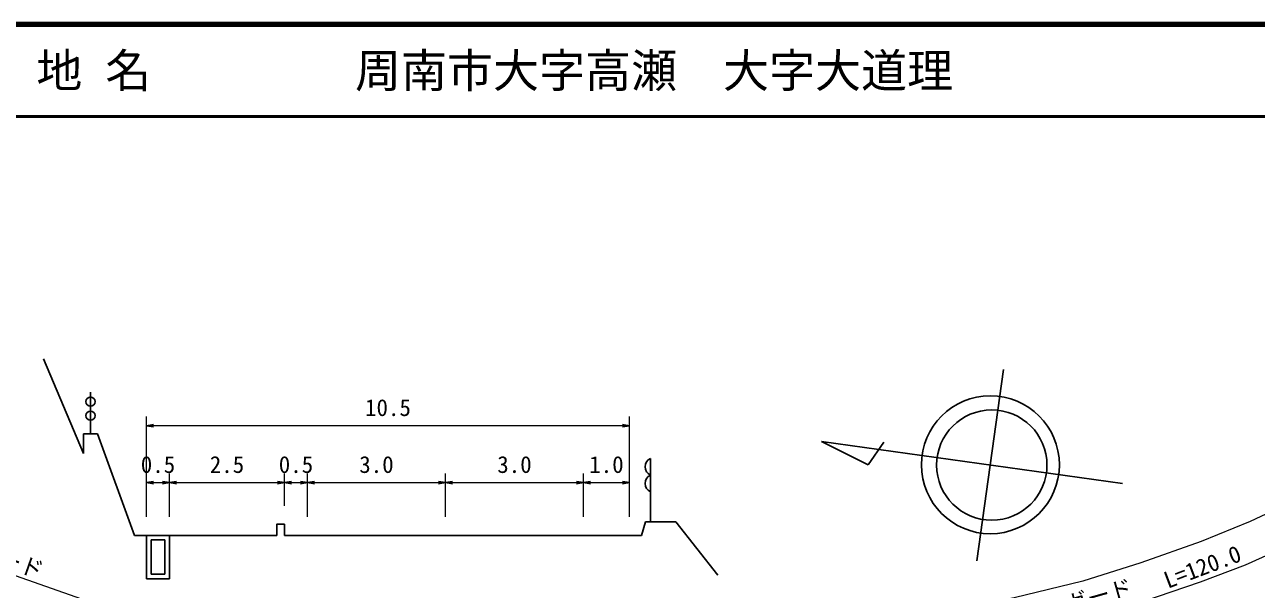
# Model space of a CAD drawing. Units: millimetres at full size, sheet at 1:1000, with parts at other scales. Extents: x 40000 to 680000, y 20000 to 380000.
# Drawn here: x 369107 to 502998, y 318559 to 380000 of the extents above; entities that cross this region are included whole.
import ezdxf
from ezdxf.enums import TextEntityAlignment as Align

# ---------------------------------------------------------------- set-up
doc = ezdxf.new("R2010")
doc.units = ezdxf.units.MM
doc.header["$LTSCALE"] = 1000
for name, color, linetype, lineweight in [('M-BGD', 7, 'Continuous', 25), ('M-BMK-SRVR', 3, 'Continuous', 25), ('M-STR-HTXT', 7, 'Continuous', 13), ('M-TTL', 2, 'Continuous', 140), ('M-TTL-LINE', 7, 'Continuous', 50)]:
    doc.layers.add(name, color=color, linetype=linetype, lineweight=lineweight)
doc.layers.add('M-TTL-TXT', color=7, linetype='Continuous')
doc.styles.add('ＭＳ ゴシック', font='')
doc.styles.get('ＭＳ ゴシック').set_extended_font_data('MS Gothic')

# ---------------------------------------------------------------- blocks, each defined once
blk = doc.blocks.new('open_arrow')
at = {"color": 0, "linetype": 'Continuous', "lineweight": -2}
blk.add_lwpolyline([(7.5, 1.25), (0, 0), (7.5, -1.25)], dxfattribs=at)

msp = doc.modelspace()

# ---------------------------------------------------------------- linework, layer by layer
at = {"layer": 'M-BGD'}
for p, q in [((375508, 333328), (371167, 343658)), ((376265, 335498), (376265, 340015)), ((377021, 335498), (375508, 335498)), ((375508, 335498), (375508, 333328)), ((381052, 324436), (377021, 335498)), ((437142, 325913), (437142, 332814)), ((397352, 324436), (397352, 325638)), ((436157, 324436), (436609, 325913)), ((436609, 325913), (439910, 325913)), ((439910, 325913), (444449, 320097)), ((382352, 324436), (381052, 324436)), ((382352, 324436), (382352, 319703)), ((384852, 324436), (384852, 319703)), ((434852, 324436), (436157, 324436)), ((382852, 323936), (384352, 323936)), ((382852, 323936), (382852, 320203)), ((384352, 323936), (384352, 320203)), ((382852, 320203), (384352, 320203)), ((382352, 319703), (384852, 319703))]:
    msp.add_line(p, q, dxfattribs=at)
for points in [[(397352, 325638), (396513, 325638), (396513, 324436)], [(382352, 324436), (384852, 324436), (396513, 324436)], [(397352, 324436), (399852, 324436), (414852, 324436), (429852, 324436), (434852, 324436)]]:
    msp.add_lwpolyline(points, dxfattribs=at)
for centre in [(376265, 338989), (376265, 337462)]:
    msp.add_circle(centre, 500, dxfattribs=at)
for centre in [(437527, 331906), (437527, 330092)]:
    msp.add_arc(centre, 985, 112.99542, 247.00458, dxfattribs=at)
at = {"layer": 'M-BMK-SRVR'}
for p, q in [((472626, 321672), (475529, 342470)), ((488438, 330066), (455726, 334632)), ((455726, 334632), (460796, 332101)), ((460796, 332101), (462500, 334571))]:
    msp.add_line(p, q, dxfattribs=at)
for centre, radius in [((474083, 332113), 7500), ((474238, 332082), 6000)]:
    msp.add_circle(centre, radius, dxfattribs=at)
at = {"layer": 'M-STR-HTXT'}
for p, q in [((382352, 326436), (382352, 337367)), ((434852, 336367), (382352, 336367)), ((434852, 326436), (434852, 337367)), ((384852, 326436), (384852, 331176)), ((397352, 327638), (397352, 331176)), ((399852, 326436), (399852, 331176)), ((414852, 326436), (414852, 331176)), ((429852, 326436), (429852, 331176)), ((382352, 330176), (384852, 330176)), ((384852, 330176), (397352, 330176)), ((397352, 330176), (399852, 330176)), ((399852, 330176), (414852, 330176)), ((414852, 330176), (429852, 330176)), ((429852, 330176), (434852, 330176)), ((378626, 316324), (353694, 325104))]:
    msp.add_line(p, q, dxfattribs=at)
for points in [[(518336, 333873), (510528, 329774), (502309, 325947), (497012, 323765), (490453, 321457), (484126, 319456), (476663, 317632), (469996, 316302), (463931, 315387), (457823, 314711), (452302, 314305), (445744, 314125), (439410, 314267), (433706, 313738), (425819, 312913), (421228, 312254), (420238, 312010), (412197, 310625), (404790, 309011), (397741, 307169), (389147, 304587), (382656, 302343), (376535, 299989), (368380, 296538)], [(437763, 310693), (442415, 310464), (448411, 310447), (454825, 310755), (462620, 311420), (469188, 312268), (476407, 313564), (484030, 315357), (490665, 317238), (496913, 319369), (501829, 321227), (510715, 325253), (517598, 328853), (521965, 331404)]]:
    msp.add_lwpolyline(points, dxfattribs=at)
at = {"layer": 'M-TTL'}
msp.add_line((680000, 380000), (40000, 380000), dxfattribs=at)
at = {"layer": 'M-TTL-LINE'}
msp.add_line((40000, 370000), (680000, 370000), dxfattribs=at)

# ---------------------------------------------------------------- block references
at = {"layer": 'M-STR-HTXT', "xscale": 100, "yscale": 100}
for p in [(382352, 336367), (382352, 330176), (384852, 330176), (397352, 330176), (399852, 330176), (414852, 330176), (429852, 330176)]:
    msp.add_blockref('open_arrow', p, dxfattribs=at)
at = {"layer": 'M-STR-HTXT', "xscale": 100, "yscale": 100, "rotation": 180}
for p in [(434852, 336367), (384852, 330176), (397352, 330176), (399852, 330176), (414852, 330176), (429852, 330176), (434852, 330176)]:
    msp.add_blockref('open_arrow', p, dxfattribs=at)

# ---------------------------------------------------------------- texts
at = {"layer": 'M-STR-HTXT', "style": 'ＭＳ ゴシック'}
for s, p in [('10.5', (408602, 336867)), ('0.5', (383602, 330676)), ('2.5', (391102, 330676)), ('0.5', (398602, 330676)), ('3.0', (407352, 330676)), ('3.0', (422352, 330676)), ('1.0', (432352, 330676))]:
    msp.add_text(s, height=1833, dxfattribs=at).set_placement(p, align=Align.BOTTOM_CENTER)
for s, rotation, p in [('ストンガード', 340.6, (356436, 324138)), ('L=120.0', 20.703, (493565, 318104)), ('ストンガード', 15.83, (475409, 313376))]:
    msp.add_text(s, height=1833, rotation=rotation, dxfattribs=at).set_placement(p, align=Align.BOTTOM_LEFT)
at = {"layer": 'M-TTL-TXT', "style": 'ＭＳ ゴシック'}
for s, p in [('地 名', (370380, 375000)), ('周南市大字高瀬\u3000大字大道理', (405024, 375000))]:
    msp.add_text(s, height=3666, dxfattribs=at).set_placement(p, align=Align.MIDDLE_LEFT)

doc.saveas('drawing.dxf')
